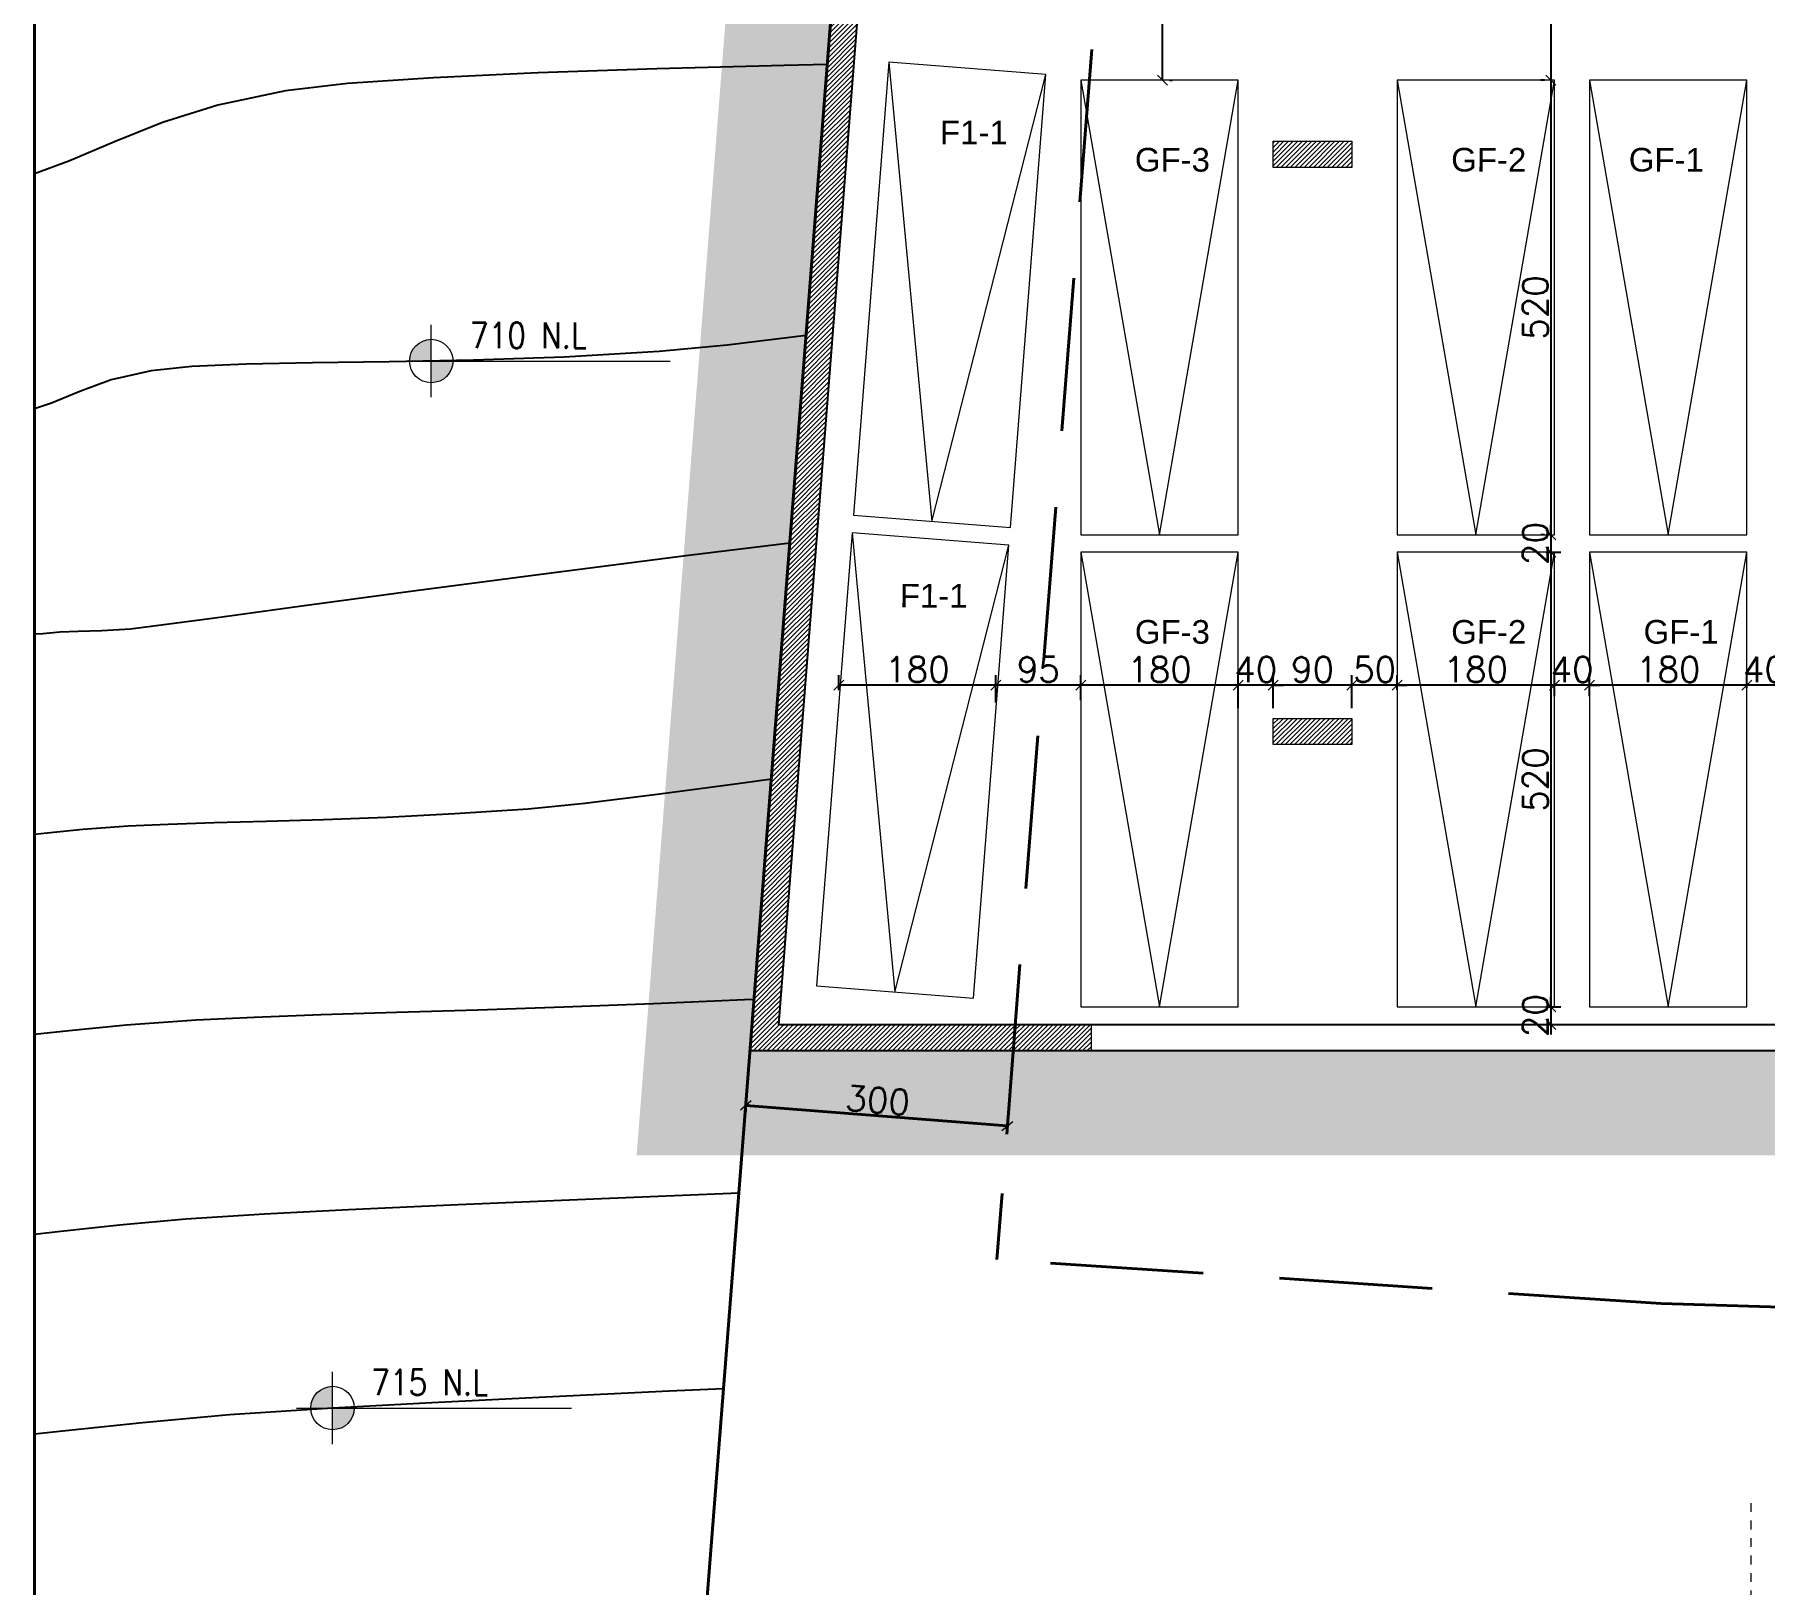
# Model space of a CAD drawing. Header units: metres. Extents: x -322116 to -321123, y -26723 to -26468.
# Drawn here: x -321808.39 to -321788.61, y -26562.96 to -26545.24 of the extents above; entities that cross this region are included whole.
import ezdxf
from ezdxf.enums import TextEntityAlignment as Align

# ---------------------------------------------------------------- set-up
doc = ezdxf.new("R2010")
doc.units = ezdxf.units.M
doc.header["$LTSCALE"] = 7
doc.header["$MEASUREMENT"] = 0
doc.header["$PDMODE"] = 34
doc.header["$PDSIZE"] = 0.5
doc.linetypes.add('$0$CENTER', pattern=[2, 1.25, -0.25, 0.25, -0.25])
doc.linetypes.add('DASHED', pattern=[0.75, 0.5, -0.25])
for name, color, linetype, lineweight in [('$0$A-ANNO-IDEN', 2, 'Continuous', 9), ('1363TRXX-AS003$0$A-FLOR-IDEN', 4, 'Continuous', 18), ('A-ANNO-TXT3', 6, 'Continuous', 30), ('A-GRID-DIMS', 142, 'Continuous', 9), ('A-STRS', 2, 'Continuous', 18), ('A-WALL-BLWO', 7, 'Continuous', 40), ('L-Structure', 5, 'Continuous', 15), ('PATT-CONC', 8, 'Continuous', 9), ('plaster', 1, 'Continuous', 0), ('projection plans', 8, 'Continuous', 5)]:
    doc.layers.add(name, color=color, linetype=linetype, lineweight=lineweight)
for name, color, linetype in [('22-1-14-ROAD P2PFGC', 5, 'Continuous'), ('CONT-MJR', 4, 'Continuous'), ('CONT-MNR', 8, 'Continuous')]:
    doc.layers.add(name, color=color, linetype=linetype)
doc.styles.add('$0$EG_SIMPLEX', font='SIMPLEX.shx')
doc.styles.add('1363TRXX-AS003$0$EG_SIMPLEX', font='SIMPLEX.shx')
doc.styles.add('EG_SIMPLEX', font='SIMPLEX.shx')
doc.styles.get("Standard").update_dxf_attribs({"font": 'romans.shx', "height": 0.5})
doc.dimstyles.new('ERGA-M-0200', dxfattribs={"dimscale": 1.15, "dimtxt": 0.2, "dimasz": 0.2, "dimexe": 0.1, "dimexo": 0.1, "dimgap": 0.06, "dimtad": 1, "dimdec": 1, "dimlfac": 100, "dimrnd": 5, "dimdsep": 46, "dimtxsty": 'EG_SIMPLEX', "dimblk1": 'OBLIQUE', "dimblk2": 'OBLIQUE', "dimsah": 1, "dimcen": 0.3, "dimclrd": 256, "dimclre": 256, "dimclrt": 2, "dimadec": 0, "dimazin": 0, "dimtfac": 1, "dimtdec": 1, "dimtix": 1, "dimtmove": 2, "dimatfit": 3, "dimldrblk": 'OBLIQUE', "dimfxl": 1, "dimtolj": 1, "dimtzin": 0, "dimarcsym": 0})
pattern_1 = [(45, (65, 0), (-0.0265165042945, 0.0265165042945), [])]

# ---------------------------------------------------------------- blocks, each defined once
blk = doc.blocks.new('_OBLIQUE')
at = {"color": 0, "linetype": 'ByBlock'}
blk.add_line((-0.5, -0.5), (0.5, 0.5), dxfattribs=at)
blk = doc.blocks.new('*D438')
at = {"layer": 'A-GRID-DIMS', "lineweight": -2, "transparency": 16777216}
for p, q in [((-321735.268, -26752.607), (-321735.252, -26752.399)), ((-321732.27, -26752.747), (-321735.261, -26752.513)), ((-321732.277, -26752.841), (-321732.261, -26752.633))]:
    blk.add_line(p, q, dxfattribs=at)
at = {"layer": 'Defpoints', "color": 0, "transparency": 16777216}
for p in [(-321735.261, -26752.513), (-321735.277, -26752.721), (-321732.286, -26752.956)]:
    blk.add_point(p, dxfattribs=at)
at = {"layer": 'A-GRID-DIMS', "lineweight": -2, "transparency": 16777216, "xscale": 0.115, "yscale": 0.115, "zscale": 0.115}
for p, rotation in [((-321735.261, -26752.513), 175.5207004076207), ((-321732.27, -26752.747), 355.5207004076207)]:
    blk.add_blockref('_OBLIQUE', p, dxfattribs=dict(at, rotation=rotation))
at = {"layer": 'A-GRID-DIMS', "color": 2, "transparency": 16777216, "insert": (-321733.751, -26752.453), "char_height": 0.2875, "attachment_point": 5, "rotation": 355.5207, "style": 'EG_SIMPLEX'}
blk.add_mtext('\\A1;300', dxfattribs=at)
blk = doc.blocks.new('*U23')
blk.add_hatch(color=252).paths.add_polyline_path([(-450, 0, -0.414214), (0, 450), (0, 643), (-643, 0), (0, -643), (0, -450, -0.414214)])
at = {"linetype": '$0$CENTER'}
blk.add_line((0, 3870), (0, 643), dxfattribs=at)
blk.add_line((-450, 0), (450, 0))
blk.add_lwpolyline([(0, -450), (0, -643), (-643, 0), (0, 643), (0, 450)])
blk.add_circle((0, 0), 450)
at = {"style": '$0$EG_SIMPLEX'}
blk.add_attdef('NB', text='', height=200, dxfattribs=at).set_placement((0, 32), align=Align.BOTTOM_CENTER)
at = {"style": '$0$EG_SIMPLEX', "width": 0.5625}
blk.add_attdef('REF-F-', text='', height=200, dxfattribs=at).set_placement((-321, -274), (321, -274), align=Align.FIT)
at = {"style": '$0$EG_SIMPLEX'}
blk.add_attdef('REF', text='', height=200, dxfattribs=at).set_placement((0, -75), align=Align.TOP_CENTER)
blk = doc.blocks.new('1363TRXX-AS003$0$TAG-LEV-PL1')
h = blk.add_hatch(color=256)
h.paths.add_polyline_path([(0, 169, 0.414214), (-169, 0), (0, 0)])
h.paths.add_polyline_path([(169, 0), (0, 0), (0, -169, 0.414214)])
for p, q in [((0, -281), (0, 281)), ((-281, 0), (1859, 0))]:
    blk.add_line(p, q)
blk.add_circle((0, 0), 169)
at = {"style": '1363TRXX-AS003$0$EG_SIMPLEX', "width": 0.85}
for tag, p in [('F.F.L.', (450, 150)), ('C.L.', (450, -450))]:
    blk.add_attdef(tag, p, '', height=300, dxfattribs=at)
blk = doc.blocks.new('B1 2')
at = {"layer": 'A-WALL-BLWO'}
blk.add_lwpolyline([(-321243.3932, -26513.9378), (-321188.3932, -26513.9378), (-321188.3932, -26588.8759), (-321243.3932, -26588.8759)], close=True, dxfattribs=at)
at = {"layer": 'CONT-MJR', "flags": 128}
for points, elevation in [([(-321234.5707, -26548.6802), (-321235.472, -26548.79), (-321236.2515, -26548.863), (-321237.3372, -26548.9254), (-321238.3739, -26548.9614), (-321239.3399, -26548.9807), (-321240.2134, -26548.9927), (-321240.9727, -26549.0071), (-321241.5959, -26549.0335), (-321242.0613, -26549.0816), (-321242.5193, -26549.1877), (-321242.8761, -26549.3187), (-321243.1993, -26549.4542), (-321243.3932, -26549.5192)], 710), ([(-321235.5144, -26560.7273), (-321236.1349, -26560.7553), (-321237.5458, -26560.8216), (-321238.8504, -26560.8863), (-321239.986, -26560.9465), (-321241.1633, -26561.0255), (-321242.16, -26561.1149), (-321243.0362, -26561.2075), (-321243.3932, -26561.2465)], 715)]:
    blk.add_lwpolyline(points, dxfattribs=dict(at, elevation=elevation))
at = {"layer": 'CONT-MNR', "flags": 128}
for points, elevation in [([(-321234.3277, -26545.5787), (-321234.82, -26545.5898), (-321236.2763, -26545.6284), (-321237.6339, -26545.6744), (-321238.8334, -26545.73), (-321239.8159, -26545.7975), (-321240.5223, -26545.8793), (-321241.296, -26546.0438), (-321241.9302, -26546.2439), (-321242.4806, -26546.4628), (-321243.003, -26546.6835), (-321243.3932, -26546.8293)], 709), ([(-321234.7567, -26551.0549), (-321235.9165, -26551.1966), (-321237.5744, -26551.4077), (-321239.0656, -26551.6036), (-321240.3365, -26551.7745), (-321241.334, -26551.9105), (-321242.0046, -26552.0017), (-321242.2951, -26552.0384), (-321242.6248, -26552.0569), (-321242.8954, -26552.0654), (-321243.103, -26552.0728), (-321243.2998, -26552.0906), (-321243.3932, -26552.0949)], 711), ([(-321234.968, -26553.7521), (-321235.2954, -26553.7977), (-321236.2725, -26553.9304), (-321237.0992, -26554.0332), (-321237.7491, -26554.0967), (-321238.5887, -26554.1518), (-321239.3692, -26554.1912), (-321240.0888, -26554.2189), (-321240.7459, -26554.2388), (-321241.3386, -26554.2548), (-321241.8651, -26554.271), (-321242.3238, -26554.2912), (-321242.8405, -26554.3292), (-321243.2506, -26554.3717), (-321243.3932, -26554.3865)], 712), ([(-321235.1655, -26556.2731), (-321235.2754, -26556.279), (-321236.3174, -26556.3247), (-321237.3401, -26556.3625), (-321238.3256, -26556.3946), (-321239.2564, -26556.4232), (-321240.1149, -26556.4504), (-321240.8835, -26556.4785), (-321241.5445, -26556.5096), (-321242.3467, -26556.5664), (-321242.9989, -26556.6306), (-321243.3932, -26556.6736)], 713), ([(-321235.339, -26558.4878), (-321235.5218, -26558.4951), (-321237.0934, -26558.56), (-321238.5503, -26558.6224), (-321239.8039, -26558.6794), (-321240.7653, -26558.7281), (-321241.6632, -26558.7883), (-321242.4234, -26558.8565), (-321243.0917, -26558.9272), (-321243.3932, -26558.9601)], 714)]:
    blk.add_lwpolyline(points, dxfattribs=dict(at, elevation=elevation))
at = {"layer": '1363TRXX-AS003$0$A-FLOR-IDEN'}
ref = blk.add_blockref('1363TRXX-AS003$0$TAG-LEV-PL1', (-321238.8569, -26548.9711, 710), dxfattribs=dict(at, xscale=0.0014700000362087, yscale=0.0014700000362087, zscale=0.0014700000362087))
ref.add_attrib('F.F.L.', '710 N.L', (-321238.4159, -26548.8241, 710), dxfattribs={"layer": '0', "height": 0.294, "rotation": 360, "style": '1363TRXX-AS003$0$EG_SIMPLEX', "width": 0.85})
ref = blk.add_blockref('1363TRXX-AS003$0$TAG-LEV-PL1', (-321239.986, -26560.9465, 715), dxfattribs=dict(at, xscale=0.0014700000362087, yscale=0.0014700000362087, zscale=0.0014700000362087))
ref.add_attrib('F.F.L.', '715 N.L', (-321239.545, -26560.7995, 715), dxfattribs={"layer": '0', "height": 0.294, "rotation": 360, "style": '1363TRXX-AS003$0$EG_SIMPLEX', "width": 0.85})
blk = doc.blocks.new('CAR')
at = {"layer": 'projection plans'}
blk.add_lwpolyline([(-4465, 51996), (-6265, 51996), (-6265, 46796), (-4465, 46796)], close=True, dxfattribs=at)
blk.add_lwpolyline([(-6265, 51996), (-5365, 46796), (-4465, 51996)], dxfattribs=at)
blk = doc.blocks.new('*D92')
at = {"layer": 'A-GRID-DIMS', "lineweight": -2, "transparency": 16777216}
for p, q in [((-321795.496, -26545.758), (-321795.496, -26539.758)), ((-321795.414, -26539.758), (-321795.381, -26539.758)), ((-321795.414, -26545.758), (-321795.381, -26545.758))]:
    blk.add_line(p, q, dxfattribs=at)
at = {"layer": 'Defpoints', "color": 0, "transparency": 16777216}
for p in [(-321795.529, -26539.758), (-321795.496, -26539.758), (-321795.529, -26545.758)]:
    blk.add_point(p, dxfattribs=at)
at = {"layer": 'A-GRID-DIMS', "lineweight": -2, "transparency": 16777216, "xscale": 0.115, "yscale": 0.115, "zscale": 0.115}
for p, rotation in [((-321795.496, -26539.758), 90), ((-321795.496, -26545.758), 270)]:
    blk.add_blockref('_OBLIQUE', p, dxfattribs=dict(at, rotation=rotation))
at = {"layer": 'A-GRID-DIMS', "color": 2, "transparency": 16777216, "insert": (-321795.674, -26542.758), "char_height": 0.2875, "attachment_point": 5, "rotation": 90, "style": 'EG_SIMPLEX'}
blk.add_mtext('\\A1;600', dxfattribs=at)
blk = doc.blocks.new('block')
at = {"layer": 'PATT-CONC', "transparency": 33554610}
h = blk.add_hatch(dxfattribs=at)
h.set_pattern_fill('ANSI31', color=8, scale=0.3)
h.set_pattern_definition([(45, (195, 0), (-0.0265165042945, 0.0265165042945), [])])
h.paths.add_polyline_path([(-321663.329, -26546.458), (-321663.329, -26546.758), (-321664.229, -26546.758), (-321664.229, -26546.458)])
h.paths.add_polyline_path([(-321642.229, -26538.808), (-321641.929, -26538.808), (-321641.929, -26537.808), (-321642.229, -26537.808)])
h.paths.add_polyline_path([(-321648.412, -26538.808), (-321648.112, -26538.808), (-321648.112, -26537.808), (-321648.412, -26537.808)])
h.paths.add_polyline_path([(-321652.212, -26539.308), (-321651.912, -26539.308), (-321651.912, -26538.508), (-321652.212, -26538.508)])
h.paths.add_polyline_path([(-321658.412, -26538.808), (-321658.112, -26538.808), (-321658.112, -26537.808), (-321658.412, -26537.808)])
h.paths.add_polyline_path([(-321658.412, -26547.358), (-321658.112, -26547.358), (-321658.112, -26548.258), (-321658.412, -26548.258)])
h.paths.add_polyline_path([(-321648.413, -26544.135), (-321648.113, -26544.135), (-321648.113, -26545.035), (-321648.413, -26545.035)])
h.paths.add_polyline_path([(-321664.612, -26538.708), (-321664.312, -26538.708), (-321664.312, -26537.808), (-321664.612, -26537.808)])
h.paths.add_polyline_path([(-321640.802, -26544.135), (-321641.102, -26544.135), (-321641.102, -26545.035), (-321640.802, -26545.035)])
h.paths.add_polyline_path([(-321651.912, -26547.958), (-321652.856, -26547.958), (-321652.856, -26548.258), (-321651.912, -26548.258)])
h = blk.add_hatch(dxfattribs=at)
h.set_pattern_fill('ANSI31', color=8, scale=0.3)
h.set_pattern_definition([(45, (0, 0), (-0.0265165042945, 0.0265165042945), [])])
edge = h.paths.add_edge_path()
edge.add_line((-321666.312, -26556.558), (-321655.512, -26556.558))
edge.add_line((-321655.512, -26556.558), (-321655.512, -26553.82))
edge.add_line((-321655.512, -26553.82), (-321653.512, -26553.82))
edge.add_line((-321653.512, -26553.82), (-321653.512, -26552.045))
edge.add_line((-321653.512, -26552.045), (-321655.512, -26552.045))
edge.add_line((-321655.512, -26552.045), (-321655.512, -26549.758))
edge.add_line((-321655.512, -26549.758), (-321655.212, -26549.758))
edge.add_line((-321655.212, -26549.758), (-321655.212, -26551.745))
edge.add_line((-321655.212, -26551.745), (-321653.512, -26551.745))
edge.add_line((-321653.512, -26551.745), (-321653.512, -26549.758))
edge.add_line((-321653.512, -26549.758), (-321653.212, -26549.758))
edge.add_line((-321653.212, -26549.758), (-321653.212, -26553.82))
edge.add_line((-321653.212, -26553.82), (-321650.852, -26553.82))
edge.add_line((-321650.852, -26553.82), (-321650.851, -26549.758))
edge.add_line((-321650.851, -26549.758), (-321650.552, -26549.758))
edge.add_line((-321650.552, -26549.758), (-321650.552, -26554.12))
edge.add_line((-321650.552, -26554.12), (-321651.442, -26554.12))
edge.add_line((-321651.442, -26554.12), (-321651.442, -26556.558))
edge.add_line((-321651.442, -26556.558), (-321642.26, -26556.558))
h = blk.add_hatch(dxfattribs=at)
h.set_pattern_fill('ANSI31', color=8, scale=0.3)
h.set_pattern_definition([(45, (130, 0), (-0.0265165042945, 0.0265165042945), [])])
h.paths.add_polyline_path([(-321663.329, -26553.058), (-321664.229, -26553.058), (-321664.229, -26553.358), (-321663.329, -26553.358)])
at = {"layer": 'L-Structure'}
blk.add_line((-321666.312, -26556.558), (-321666.312, -26556.858), dxfattribs=at)
blk.add_lwpolyline([(-321663.329, -26546.458), (-321663.329, -26546.758), (-321664.229, -26546.758), (-321664.229, -26546.458)], close=True, dxfattribs=at)
for points in [[(-321666.312, -26556.558), (-321655.512, -26556.558), (-321655.512, -26553.82), (-321653.512, -26553.82), (-321653.512, -26552.045), (-321655.512, -26552.045), (-321655.512, -26549.758), (-321655.212, -26549.758), (-321655.212, -26551.745), (-321653.512, -26551.745), (-321653.512, -26549.758), (-321653.212, -26549.758), (-321653.212, -26553.82), (-321650.852, -26553.82), (-321650.851, -26549.758), (-321650.552, -26549.758), (-321650.552, -26554.12), (-321651.442, -26554.12), (-321651.442, -26556.558), (-321642.26, -26556.558)], [(-321642.26, -26556.858), (-321651.752, -26556.858), (-321651.742, -26554.12), (-321655.212, -26554.12), (-321655.212, -26556.858), (-321666.312, -26556.858)]]:
    blk.add_lwpolyline(points, dxfattribs=at)
at = {"layer": 'L-Structure', "elevation": 0}
blk.add_lwpolyline([(-321663.329, -26553.058), (-321663.329, -26553.358), (-321664.229, -26553.358), (-321664.229, -26553.058)], close=True, dxfattribs=at)
blk = doc.blocks.new('new for 322')
at = {"layer": 'plaster'}
h = blk.add_hatch(dxfattribs=at)
h.set_pattern_fill('ANSI38', color=256, scale=1.6)
h.paths.add_polyline_path([(-321765.079, -26543.078), (-321765.504, -26543.503), (-321766.227, -26542.78), (-321766.296, -26542.78), (-321765.518, -26558.082), (-321764.316, -26558.082)])
h.paths.add_polyline_path([(-321768.583, -26556.863), (-321781.742, -26556.882), (-321781.742, -26554.12), (-321785.212, -26554.12), (-321785.212, -26556.858), (-321797.202, -26556.858), (-321797.296, -26558.058), (-321784.227, -26558.058), (-321784.227, -26555.32), (-321783.067, -26555.32), (-321783.067, -26558.082), (-321768.521, -26558.082)])
h.paths.add_polyline_path([(-321765.58, -26556.858), (-321768.583, -26556.863), (-321768.521, -26558.082), (-321765.518, -26558.082)])
h.paths.add_polyline_path([(-321797.202, -26556.858), (-321800.211, -26556.858), (-321800.305, -26558.058), (-321797.296, -26558.058)])
h.paths.add_polyline_path([(-321799.651, -26549.701), (-321799.117, -26542.887), (-321799.733, -26543.503), (-321800.323, -26542.913), (-321800.847, -26549.607), (-321801.509, -26558.058), (-321800.305, -26558.058), (-321800.211, -26556.858), (-321800.211, -26556.858)])
h.paths.add_polyline_path([(-321798.89, -26539.998), (-321798.257, -26531.905), (-321770.954, -26531.905), (-321771.015, -26530.705), (-321799.366, -26530.705), (-321800.087, -26539.904), (-321800.323, -26542.913), (-321799.733, -26543.503), (-321799.117, -26542.887)])
edge = h.paths.add_edge_path(flags=16)
edge.add_arc((-321799.733, -26542.78), 0.506, 0, 360)
h.paths.add_polyline_path([(-321799.976, -26543.172), (-321799.489, -26543.172), (-321799.489, -26542.834), (-321799.976, -26542.834)], flags=0)
h.paths.add_polyline_path([(-321800.151, -26542.752), (-321799.315, -26542.752), (-321799.315, -26542.415), (-321800.151, -26542.415)], flags=0)
h.paths.add_polyline_path([(-321800.019, -26538.163), (-321799.077, -26538.163), (-321799.077, -26537.713), (-321800.019, -26537.713)], flags=17)
h.paths.add_polyline_path([(-321799.737, -26537.665), (-321799.359, -26537.665), (-321799.359, -26537.205), (-321799.737, -26537.205)], flags=16)
edge = h.paths.add_edge_path()
edge.add_line((-321765.807, -26528.751), (-321767.005, -26528.826))
edge.add_line((-321767.005, -26528.826), (-321766.296, -26542.78))
edge.add_line((-321766.296, -26542.78), (-321766.227, -26542.78))
edge.add_line((-321766.227, -26542.78), (-321766.01, -26542.78))
edge.add_arc((-321765.504, -26542.78), 0.506, 39.0187, 180, ccw=False)
edge.add_line((-321765.11, -26542.461), (-321765.807, -26528.751))
blk = doc.blocks.new('*D188')
at = {"layer": 'A-GRID-DIMS', "lineweight": -2, "transparency": 16777216}
for p, q in [((-321790.926, -26539.758), (-321791.169, -26539.758)), ((-321791.054, -26539.758), (-321791.054, -26545.758)), ((-321791.127, -26545.758), (-321791.169, -26545.758))]:
    blk.add_line(p, q, dxfattribs=at)
at = {"layer": 'Defpoints', "color": 0, "transparency": 16777216}
for p in [(-321790.811, -26539.758), (-321791.054, -26545.758), (-321791.012, -26545.758)]:
    blk.add_point(p, dxfattribs=at)
at = {"layer": 'A-GRID-DIMS', "lineweight": -2, "transparency": 16777216, "xscale": 0.115, "yscale": 0.115, "zscale": 0.115}
for p, rotation in [((-321791.054, -26539.758), 90), ((-321791.054, -26545.758), 270)]:
    blk.add_blockref('_OBLIQUE', p, dxfattribs=dict(at, rotation=rotation))
at = {"layer": 'A-GRID-DIMS', "color": 2, "transparency": 16777216, "insert": (-321791.232, -26542.758), "char_height": 0.2875, "attachment_point": 5, "rotation": 90, "style": 'EG_SIMPLEX'}
blk.add_mtext('\\A1;600', dxfattribs=at)
blk = doc.blocks.new('*D189')
at = {"layer": 'A-GRID-DIMS', "lineweight": -2, "transparency": 16777216}
for p, q in [((-321791.127, -26545.758), (-321791.169, -26545.758)), ((-321791.054, -26545.758), (-321791.054, -26550.958)), ((-321791.127, -26550.958), (-321791.169, -26550.958))]:
    blk.add_line(p, q, dxfattribs=at)
at = {"layer": 'Defpoints', "color": 0, "transparency": 16777216}
for p in [(-321791.012, -26545.758), (-321791.054, -26550.958), (-321791.012, -26550.958)]:
    blk.add_point(p, dxfattribs=at)
at = {"layer": 'A-GRID-DIMS', "lineweight": -2, "transparency": 16777216, "xscale": 0.115, "yscale": 0.115, "zscale": 0.115}
for p, rotation in [((-321791.054, -26545.758), 90), ((-321791.054, -26550.958), 270)]:
    blk.add_blockref('_OBLIQUE', p, dxfattribs=dict(at, rotation=rotation))
at = {"layer": 'A-GRID-DIMS', "color": 2, "transparency": 16777216, "insert": (-321791.232, -26548.358), "char_height": 0.2875, "attachment_point": 5, "rotation": 90, "style": 'EG_SIMPLEX'}
blk.add_mtext('\\A1;520', dxfattribs=at)
blk = doc.blocks.new('*D190')
at = {"layer": 'A-GRID-DIMS', "lineweight": -2, "transparency": 16777216}
for p, q in [((-321791.127, -26550.958), (-321791.169, -26550.958)), ((-321791.054, -26550.958), (-321791.054, -26550.843)), ((-321791.054, -26550.958), (-321791.054, -26551.158)), ((-321791.112, -26551.158), (-321790.939, -26551.158)), ((-321791.054, -26551.158), (-321791.054, -26551.273))]:
    blk.add_line(p, q, dxfattribs=at)
at = {"layer": 'Defpoints', "color": 0, "transparency": 16777216}
for p in [(-321791.012, -26550.958), (-321791.227, -26551.158), (-321791.054, -26551.158)]:
    blk.add_point(p, dxfattribs=at)
at = {"layer": 'A-GRID-DIMS', "lineweight": -2, "transparency": 16777216, "xscale": 0.115, "yscale": 0.115, "zscale": 0.115}
for p, rotation in [((-321791.054, -26550.958), 270), ((-321791.054, -26551.158), 90)]:
    blk.add_blockref('_OBLIQUE', p, dxfattribs=dict(at, rotation=rotation))
at = {"layer": 'A-GRID-DIMS', "color": 2, "transparency": 16777216, "insert": (-321791.232, -26551.058), "char_height": 0.2875, "attachment_point": 5, "rotation": 90, "style": 'EG_SIMPLEX'}
blk.add_mtext('\\A1;20', dxfattribs=at)
blk = doc.blocks.new('*D191')
at = {"layer": 'A-GRID-DIMS', "lineweight": -2, "transparency": 16777216}
for p, q in [((-321791.112, -26551.158), (-321790.939, -26551.158)), ((-321791.054, -26551.158), (-321791.054, -26556.358)), ((-321791.112, -26556.358), (-321790.939, -26556.358))]:
    blk.add_line(p, q, dxfattribs=at)
at = {"layer": 'Defpoints', "color": 0, "transparency": 16777216}
for p in [(-321791.227, -26551.158), (-321791.227, -26556.358), (-321791.054, -26556.358)]:
    blk.add_point(p, dxfattribs=at)
at = {"layer": 'A-GRID-DIMS', "lineweight": -2, "transparency": 16777216, "xscale": 0.115, "yscale": 0.115, "zscale": 0.115}
for p, rotation in [((-321791.054, -26551.158), 90), ((-321791.054, -26556.358), 270)]:
    blk.add_blockref('_OBLIQUE', p, dxfattribs=dict(at, rotation=rotation))
at = {"layer": 'A-GRID-DIMS', "color": 2, "transparency": 16777216, "insert": (-321791.232, -26553.758), "char_height": 0.2875, "attachment_point": 5, "rotation": 90, "style": 'EG_SIMPLEX'}
blk.add_mtext('\\A1;520', dxfattribs=at)
blk = doc.blocks.new('*D192')
at = {"layer": 'A-GRID-DIMS', "lineweight": -2, "transparency": 16777216}
for p, q in [((-321791.112, -26556.358), (-321790.939, -26556.358)), ((-321791.054, -26556.358), (-321791.054, -26556.243)), ((-321791.054, -26556.358), (-321791.054, -26556.558)), ((-321791.264, -26556.558), (-321790.939, -26556.558)), ((-321791.054, -26556.558), (-321791.054, -26556.673))]:
    blk.add_line(p, q, dxfattribs=at)
at = {"layer": 'Defpoints', "color": 0, "transparency": 16777216}
for p in [(-321791.227, -26556.358), (-321791.379, -26556.558), (-321791.054, -26556.558)]:
    blk.add_point(p, dxfattribs=at)
at = {"layer": 'A-GRID-DIMS', "lineweight": -2, "transparency": 16777216, "xscale": 0.115, "yscale": 0.115, "zscale": 0.115}
for p, rotation in [((-321791.054, -26556.358), 270), ((-321791.054, -26556.558), 90)]:
    blk.add_blockref('_OBLIQUE', p, dxfattribs=dict(at, rotation=rotation))
at = {"layer": 'A-GRID-DIMS', "color": 2, "transparency": 16777216, "insert": (-321791.232, -26556.458), "char_height": 0.2875, "attachment_point": 5, "rotation": 90, "style": 'EG_SIMPLEX'}
blk.add_mtext('\\A1;20', dxfattribs=at)
blk = doc.blocks.new('*D193')
at = {"layer": 'A-GRID-DIMS', "lineweight": -2, "transparency": 16777216}
for p, q in [((-321788.812, -26552.712), (-321788.812, -26552.563)), ((-321788.412, -26552.712), (-321788.412, -26552.563)), ((-321788.812, -26552.678), (-321788.927, -26552.678)), ((-321788.412, -26552.678), (-321788.812, -26552.678)), ((-321788.412, -26552.678), (-321788.297, -26552.678))]:
    blk.add_line(p, q, dxfattribs=at)
at = {"layer": 'Defpoints', "color": 0, "transparency": 16777216}
for p in [(-321788.812, -26552.678), (-321788.812, -26552.827), (-321788.412, -26552.827, 0.001)]:
    blk.add_point(p, dxfattribs=at)
at = {"layer": 'A-GRID-DIMS', "lineweight": -2, "transparency": 16777216, "xscale": 0.115, "yscale": 0.115, "zscale": 0.115}
blk.add_blockref('_OBLIQUE', (-321788.812, -26552.678), dxfattribs=at)
at = {"layer": 'A-GRID-DIMS', "lineweight": -2, "transparency": 16777216, "xscale": 0.115, "yscale": 0.115, "zscale": 0.115, "rotation": 180}
blk.add_blockref('_OBLIQUE', (-321788.412, -26552.678), dxfattribs=at)
at = {"layer": 'A-GRID-DIMS', "color": 2, "transparency": 16777216, "insert": (-321788.612, -26552.499), "char_height": 0.2875, "attachment_point": 5, "style": 'EG_SIMPLEX'}
blk.add_mtext('\\A1;40', dxfattribs=at)
blk = doc.blocks.new('*D194')
at = {"layer": 'A-GRID-DIMS', "lineweight": -2, "transparency": 16777216}
for p, q in [((-321790.612, -26552.803), (-321790.612, -26552.563)), ((-321788.812, -26552.712), (-321788.812, -26552.563)), ((-321788.812, -26552.678), (-321790.612, -26552.678))]:
    blk.add_line(p, q, dxfattribs=at)
at = {"layer": 'Defpoints', "color": 0, "transparency": 16777216}
for p in [(-321790.612, -26552.678), (-321790.612, -26552.918), (-321788.812, -26552.827)]:
    blk.add_point(p, dxfattribs=at)
at = {"layer": 'A-GRID-DIMS', "lineweight": -2, "transparency": 16777216, "xscale": 0.115, "yscale": 0.115, "zscale": 0.115, "rotation": 180}
blk.add_blockref('_OBLIQUE', (-321790.612, -26552.678), dxfattribs=at)
at = {"layer": 'A-GRID-DIMS', "lineweight": -2, "transparency": 16777216, "xscale": 0.115, "yscale": 0.115, "zscale": 0.115}
blk.add_blockref('_OBLIQUE', (-321788.812, -26552.678), dxfattribs=at)
at = {"layer": 'A-GRID-DIMS', "color": 2, "transparency": 16777216, "insert": (-321789.712, -26552.499), "char_height": 0.2875, "attachment_point": 5, "style": 'EG_SIMPLEX'}
blk.add_mtext('\\A1;180', dxfattribs=at)
blk = doc.blocks.new('*D195')
at = {"layer": 'A-GRID-DIMS', "lineweight": -2, "transparency": 16777216}
for p, q in [((-321791.012, -26552.803), (-321791.012, -26552.563)), ((-321790.612, -26552.803), (-321790.612, -26552.563)), ((-321791.012, -26552.678), (-321791.127, -26552.678)), ((-321790.612, -26552.678), (-321791.012, -26552.678)), ((-321790.612, -26552.678), (-321790.497, -26552.678))]:
    blk.add_line(p, q, dxfattribs=at)
at = {"layer": 'Defpoints', "color": 0, "transparency": 16777216}
for p in [(-321791.012, -26552.678), (-321791.012, -26552.918), (-321790.612, -26552.918)]:
    blk.add_point(p, dxfattribs=at)
at = {"layer": 'A-GRID-DIMS', "lineweight": -2, "transparency": 16777216, "xscale": 0.115, "yscale": 0.115, "zscale": 0.115}
blk.add_blockref('_OBLIQUE', (-321791.012, -26552.678), dxfattribs=at)
at = {"layer": 'A-GRID-DIMS', "lineweight": -2, "transparency": 16777216, "xscale": 0.115, "yscale": 0.115, "zscale": 0.115, "rotation": 180}
blk.add_blockref('_OBLIQUE', (-321790.612, -26552.678), dxfattribs=at)
at = {"layer": 'A-GRID-DIMS', "color": 2, "transparency": 16777216, "insert": (-321790.812, -26552.499), "char_height": 0.2875, "attachment_point": 5, "style": 'EG_SIMPLEX'}
blk.add_mtext('\\A1;40', dxfattribs=at)
blk = doc.blocks.new('*D196')
at = {"layer": 'A-GRID-DIMS', "lineweight": -2, "transparency": 16777216}
for p, q in [((-321792.812, -26552.732), (-321792.812, -26552.563)), ((-321791.012, -26552.803), (-321791.012, -26552.563)), ((-321791.012, -26552.678), (-321792.812, -26552.678))]:
    blk.add_line(p, q, dxfattribs=at)
at = {"layer": 'Defpoints', "color": 0, "transparency": 16777216}
for p in [(-321792.812, -26552.678), (-321792.812, -26552.847), (-321791.012, -26552.918)]:
    blk.add_point(p, dxfattribs=at)
at = {"layer": 'A-GRID-DIMS', "lineweight": -2, "transparency": 16777216, "xscale": 0.115, "yscale": 0.115, "zscale": 0.115, "rotation": 180}
blk.add_blockref('_OBLIQUE', (-321792.812, -26552.678), dxfattribs=at)
at = {"layer": 'A-GRID-DIMS', "lineweight": -2, "transparency": 16777216, "xscale": 0.115, "yscale": 0.115, "zscale": 0.115}
blk.add_blockref('_OBLIQUE', (-321791.012, -26552.678), dxfattribs=at)
at = {"layer": 'A-GRID-DIMS', "color": 2, "transparency": 16777216, "insert": (-321791.912, -26552.499), "char_height": 0.2875, "attachment_point": 5, "style": 'EG_SIMPLEX'}
blk.add_mtext('\\A1;180', dxfattribs=at)
blk = doc.blocks.new('*D197')
at = {"layer": 'A-GRID-DIMS', "lineweight": -2, "transparency": 16777216}
for p, q in [((-321793.329, -26552.943), (-321793.329, -26552.563)), ((-321792.812, -26552.732), (-321792.812, -26552.563)), ((-321793.329, -26552.678), (-321793.444, -26552.678)), ((-321792.812, -26552.678), (-321793.329, -26552.678)), ((-321792.812, -26552.678), (-321792.697, -26552.678))]:
    blk.add_line(p, q, dxfattribs=at)
at = {"layer": 'Defpoints', "color": 0, "transparency": 16777216}
for p in [(-321793.329, -26552.678), (-321792.812, -26552.847), (-321793.329, -26553.058)]:
    blk.add_point(p, dxfattribs=at)
at = {"layer": 'A-GRID-DIMS', "lineweight": -2, "transparency": 16777216, "xscale": 0.115, "yscale": 0.115, "zscale": 0.115}
blk.add_blockref('_OBLIQUE', (-321793.329, -26552.678), dxfattribs=at)
at = {"layer": 'A-GRID-DIMS', "lineweight": -2, "transparency": 16777216, "xscale": 0.115, "yscale": 0.115, "zscale": 0.115, "rotation": 180}
blk.add_blockref('_OBLIQUE', (-321792.812, -26552.678), dxfattribs=at)
at = {"layer": 'A-GRID-DIMS', "color": 2, "transparency": 16777216, "insert": (-321793.07, -26552.499), "char_height": 0.2875, "attachment_point": 5, "style": 'EG_SIMPLEX'}
blk.add_mtext('\\A1;50', dxfattribs=at)
blk = doc.blocks.new('*D198')
at = {"layer": 'A-GRID-DIMS', "lineweight": -2, "transparency": 16777216}
for p, q in [((-321794.229, -26552.943), (-321794.229, -26552.563)), ((-321793.329, -26552.943), (-321793.329, -26552.563)), ((-321793.329, -26552.678), (-321794.229, -26552.678))]:
    blk.add_line(p, q, dxfattribs=at)
at = {"layer": 'Defpoints', "color": 0, "transparency": 16777216}
for p in [(-321794.229, -26552.678), (-321794.229, -26553.058), (-321793.329, -26553.058)]:
    blk.add_point(p, dxfattribs=at)
at = {"layer": 'A-GRID-DIMS', "lineweight": -2, "transparency": 16777216, "xscale": 0.115, "yscale": 0.115, "zscale": 0.115, "rotation": 180}
blk.add_blockref('_OBLIQUE', (-321794.229, -26552.678), dxfattribs=at)
at = {"layer": 'A-GRID-DIMS', "lineweight": -2, "transparency": 16777216, "xscale": 0.115, "yscale": 0.115, "zscale": 0.115}
blk.add_blockref('_OBLIQUE', (-321793.329, -26552.678), dxfattribs=at)
at = {"layer": 'A-GRID-DIMS', "color": 2, "transparency": 16777216, "insert": (-321793.779, -26552.499), "char_height": 0.2875, "attachment_point": 5, "style": 'EG_SIMPLEX'}
blk.add_mtext('\\A1;90', dxfattribs=at)
blk = doc.blocks.new('*D199')
at = {"layer": 'A-GRID-DIMS', "lineweight": -2, "transparency": 16777216}
for p, q in [((-321794.629, -26552.943), (-321794.629, -26552.563)), ((-321794.229, -26552.943), (-321794.229, -26552.563)), ((-321794.629, -26552.678), (-321794.744, -26552.678)), ((-321794.229, -26552.678), (-321794.629, -26552.678)), ((-321794.229, -26552.678), (-321794.114, -26552.678))]:
    blk.add_line(p, q, dxfattribs=at)
at = {"layer": 'Defpoints', "color": 0, "transparency": 16777216}
for p in [(-321794.629, -26552.678), (-321794.629, -26553.058), (-321794.229, -26553.058)]:
    blk.add_point(p, dxfattribs=at)
at = {"layer": 'A-GRID-DIMS', "lineweight": -2, "transparency": 16777216, "xscale": 0.115, "yscale": 0.115, "zscale": 0.115}
blk.add_blockref('_OBLIQUE', (-321794.629, -26552.678), dxfattribs=at)
at = {"layer": 'A-GRID-DIMS', "lineweight": -2, "transparency": 16777216, "xscale": 0.115, "yscale": 0.115, "zscale": 0.115, "rotation": 180}
blk.add_blockref('_OBLIQUE', (-321794.229, -26552.678), dxfattribs=at)
at = {"layer": 'A-GRID-DIMS', "color": 2, "transparency": 16777216, "insert": (-321794.429, -26552.499), "char_height": 0.2875, "attachment_point": 5, "style": 'EG_SIMPLEX'}
blk.add_mtext('\\A1;40', dxfattribs=at)
blk = doc.blocks.new('*D200')
at = {"layer": 'A-GRID-DIMS', "lineweight": -2, "transparency": 16777216}
for p, q in [((-321796.429, -26552.851), (-321796.429, -26552.563)), ((-321794.629, -26552.943), (-321794.629, -26552.563)), ((-321794.629, -26552.678), (-321796.429, -26552.678))]:
    blk.add_line(p, q, dxfattribs=at)
at = {"layer": 'Defpoints', "color": 0, "transparency": 16777216}
for p in [(-321796.429, -26552.678), (-321796.429, -26552.966), (-321794.629, -26553.058)]:
    blk.add_point(p, dxfattribs=at)
at = {"layer": 'A-GRID-DIMS', "lineweight": -2, "transparency": 16777216, "xscale": 0.115, "yscale": 0.115, "zscale": 0.115, "rotation": 180}
blk.add_blockref('_OBLIQUE', (-321796.429, -26552.678), dxfattribs=at)
at = {"layer": 'A-GRID-DIMS', "lineweight": -2, "transparency": 16777216, "xscale": 0.115, "yscale": 0.115, "zscale": 0.115}
blk.add_blockref('_OBLIQUE', (-321794.629, -26552.678), dxfattribs=at)
at = {"layer": 'A-GRID-DIMS', "color": 2, "transparency": 16777216, "insert": (-321795.529, -26552.499), "char_height": 0.2875, "attachment_point": 5, "style": 'EG_SIMPLEX'}
blk.add_mtext('\\A1;180', dxfattribs=at)
blk = doc.blocks.new('*D201')
at = {"layer": 'A-GRID-DIMS', "lineweight": -2, "transparency": 16777216}
for p, q in [((-321797.401, -26552.877), (-321797.401, -26552.563)), ((-321796.429, -26552.851), (-321796.429, -26552.563)), ((-321796.429, -26552.678), (-321797.401, -26552.678))]:
    blk.add_line(p, q, dxfattribs=at)
at = {"layer": 'Defpoints', "color": 0, "transparency": 16777216}
for p in [(-321797.401, -26552.678), (-321797.401, -26552.992), (-321796.429, -26552.966)]:
    blk.add_point(p, dxfattribs=at)
at = {"layer": 'A-GRID-DIMS', "lineweight": -2, "transparency": 16777216, "xscale": 0.115, "yscale": 0.115, "zscale": 0.115, "rotation": 180}
blk.add_blockref('_OBLIQUE', (-321797.401, -26552.678), dxfattribs=at)
at = {"layer": 'A-GRID-DIMS', "lineweight": -2, "transparency": 16777216, "xscale": 0.115, "yscale": 0.115, "zscale": 0.115}
blk.add_blockref('_OBLIQUE', (-321796.429, -26552.678), dxfattribs=at)
at = {"layer": 'A-GRID-DIMS', "color": 2, "transparency": 16777216, "insert": (-321796.915, -26552.499), "char_height": 0.2875, "attachment_point": 5, "style": 'EG_SIMPLEX'}
blk.add_mtext('\\A1;95', dxfattribs=at)
blk = doc.blocks.new('*D202')
at = {"layer": 'A-GRID-DIMS', "lineweight": -2, "transparency": 16777216}
for p, q in [((-321799.195, -26552.737), (-321799.195, -26552.563)), ((-321797.401, -26552.877), (-321797.401, -26552.563)), ((-321797.401, -26552.678), (-321799.195, -26552.678))]:
    blk.add_line(p, q, dxfattribs=at)
at = {"layer": 'Defpoints', "color": 0, "transparency": 16777216}
for p in [(-321799.195, -26552.678), (-321799.195, -26552.852), (-321797.401, -26552.992)]:
    blk.add_point(p, dxfattribs=at)
at = {"layer": 'A-GRID-DIMS', "lineweight": -2, "transparency": 16777216, "xscale": 0.115, "yscale": 0.115, "zscale": 0.115, "rotation": 180}
blk.add_blockref('_OBLIQUE', (-321799.195, -26552.678), dxfattribs=at)
at = {"layer": 'A-GRID-DIMS', "lineweight": -2, "transparency": 16777216, "xscale": 0.115, "yscale": 0.115, "zscale": 0.115}
blk.add_blockref('_OBLIQUE', (-321797.401, -26552.678), dxfattribs=at)
at = {"layer": 'A-GRID-DIMS', "color": 2, "transparency": 16777216, "insert": (-321798.298, -26552.499), "char_height": 0.2875, "attachment_point": 5, "style": 'EG_SIMPLEX'}
blk.add_mtext('\\A1;180', dxfattribs=at)
blk = doc.blocks.new('plot limit')
at = {"color": 5}
blk.add_lwpolyline([(-321725.0411, -26759.7735), (-321735.7734, -26759.0595), (-321732.8382, -26721.5907), (-321726.0304, -26721.9282), (-321722.2569, -26721.9337), (-321712.0131, -26721.5769), (-321702.1619, -26720.7671), (-321700.2699, -26757.9792), (-321703.6476, -26759.2974, -0.0276131)], format="xyb", close=True, dxfattribs=at)
at = {"color": 5, "linetype": 'DASHED', "ltscale": 0.5}
blk.add_lwpolyline([(-321703.4829, -26753.8659), (-321705.0008, -26724.0106), (-321711.838, -26724.5726), (-321722.2069, -26724.9338), (-321726.107, -26724.928), (-321730.075, -26724.7313), (-321732.3893, -26754.2736)], dxfattribs=at)
blk.add_lwpolyline([(-321704.7696, -26754.368, -0.0265265), (-321724.7933, -26754.7789), (-321732.3893, -26754.2736)], format="xyb", dxfattribs=at)
at = {"layer": '$0$A-ANNO-IDEN'}
ref = blk.add_blockref('*U23', (-321723.7671, -26761.4147, 0.0007), dxfattribs=dict(at, xscale=-0.0011249999994782, yscale=0.0011249999994782, zscale=0.0011249999994782))
ref.add_attrib('REF-F-', 'SEC', dxfattribs={"layer": '0', "height": 0.225, "rotation": 360, "style": '$0$EG_SIMPLEX', "width": 1.25}).set_placement((-321724.1287, -26761.7234, 0.0007), (-321723.4055, -26761.7234, 0.0007), align=Align.FIT)
ref.add_attrib('NB', 'AA', dxfattribs={"layer": '0', "height": 0.225, "rotation": 360, "style": '$0$EG_SIMPLEX'}).set_placement((-321723.7671, -26761.3786, 0.0007), align=Align.BOTTOM_CENTER)
at = {"layer": 'A-GRID-DIMS'}
dim = blk.add_aligned_dim(p1=(-321732.2861, -26752.9557), p2=(-321735.2769, -26752.7214), distance=-0.2089, dimstyle='ERGA-M-0200', override={"dimtxt": 0.25, "dimasz": 0.1, "dimgap": 0.03, "dimfxl": 100}, dxfattribs=at)
dim.commit()
dim.dimension.update_dxf_attribs({"geometry": '*D438', "text_midpoint": (-321733.7512, -26752.4526)})

msp = doc.modelspace()

# ---------------------------------------------------------------- hatches: boundary and pattern name
at = {"layer": 'PATT-CONC', "transparency": 33554610}
h = msp.add_hatch(dxfattribs=at)
h.set_pattern_fill('ANSI31', color=8, scale=0.3)
h.set_pattern_definition(pattern_1)
edge = h.paths.add_edge_path()
edge.add_line((-321770.7985, -26529.05), (-321771.0977, -26529.0746))
edge.add_line((-321771.0977, -26529.0746), (-321770.9538, -26531.9053))
edge.add_line((-321770.9538, -26531.9053), (-321775.2441, -26531.9053))
edge.add_line((-321775.2441, -26531.9053), (-321775.2441, -26532.2053))
edge.add_line((-321775.2441, -26532.2053), (-321773.5117, -26532.2053))
edge.add_arc((-321774.7364, -26540.111), 8, 61.28892, 81.19354, ccw=False)
edge.add_line((-321770.8933, -26533.0946), (-321770.8225, -26534.4875))
edge.add_line((-321770.8225, -26534.4875), (-321770.5221, -26534.4875))
edge.add_line((-321770.5221, -26534.4875), (-321770.7985, -26529.05))
edge = h.paths.add_edge_path(flags=16)
edge.add_line((-321770.9385, -26532.2053), (-321770.9111, -26532.7451))
edge.add_arc((-321774.7364, -26540.111), 8.3, 62.55553, 72.26821)
edge.add_line((-321772.2086, -26532.2053), (-321770.9385, -26532.2053))
edge = h.paths.add_edge_path()
edge.add_line((-321775.2441, -26531.9053), (-321781.747, -26531.9053))
edge.add_line((-321781.747, -26531.9053), (-321781.747, -26532.2053))
edge.add_line((-321781.747, -26532.2053), (-321777.1496, -26532.2053))
edge.add_arc((-321774.6263, -26539.959), 8.1539, 108.02628, 134.64905)
edge.add_line((-321780.3566, -26534.1581), (-321779.921, -26534.1581))
edge.add_arc((-321774.6263, -26539.959), 7.8539, 99.16369, 132.38775, ccw=False)
edge.add_line((-321775.8771, -26532.2053), (-321775.2441, -26532.2053))
edge.add_line((-321775.2441, -26532.2053), (-321775.2441, -26531.9053))
h.paths.add_polyline_path([(-321781.747, -26531.9053), (-321795.2474, -26531.9053), (-321795.2709, -26532.2053), (-321781.747, -26532.2053)])
h.paths.add_polyline_path([(-321795.2474, -26531.9053), (-321798.2566, -26531.9053), (-321800.2113, -26556.8581), (-321797.2021, -26556.8581), (-321797.1786, -26556.5581), (-321799.8869, -26556.5581), (-321797.9791, -26532.2053), (-321795.2709, -26532.2053)])
h.paths.add_polyline_path([(-321770.8452, -26529.0539), (-321771.0463, -26529.0704), (-321771.0977, -26529.0746), (-321770.7985, -26529.05)], flags=17)
h = msp.add_hatch(dxfattribs=at)
h.set_pattern_fill('ANSI31', color=8, scale=0.3)
h.set_pattern_definition(pattern_1)
h.paths.add_polyline_path([(-321796.3118, -26556.5581), (-321797.1786, -26556.5581), (-321797.2021, -26556.8581), (-321796.3118, -26556.8581)])

# ---------------------------------------------------------------- linework, layer by layer
at = {"layer": '22-1-14-ROAD P2PFGC', "elevation": 0}
msp.add_lwpolyline([(-321798.2566, -26531.9053), (-321800.2113, -26556.8581), (-321785.2118, -26556.8581), (-321785.2118, -26554.1198), (-321781.7424, -26554.1198), (-321781.7424, -26556.8581), (-321765.5798, -26556.8581)], dxfattribs=at)
at = {"layer": '22-1-14-ROAD P2PFGC'}
msp.add_lwpolyline([(-321797.9791, -26532.2053), (-321799.8869, -26556.5581), (-321785.5118, -26556.5581), (-321785.5118, -26553.8198)], dxfattribs=at)

# ---------------------------------------------------------------- block references
at = {"layer": 'A-STRS', "color": 1, "extrusion": (7.2098e-102, -2.07877e-101, -1), "xscale": -0.001, "yscale": 0.001, "zscale": 0.001, "rotation": 4.479299591266281}
for p in [(321796.4386, -26597.878), (321796.8604, -26603.2615)]:
    msp.add_blockref('CAR', p, dxfattribs=at)
at = {"layer": 'A-STRS', "color": 1, "extrusion": (8.81127e-102, -2.01612e-101, -1), "xscale": -0.001, "yscale": 0.001, "zscale": 0.001}
for p in [(321790.1642, -26597.7544), (321786.5471, -26597.7544), (321784.3471, -26597.7544), (321790.1642, -26603.1544), (321786.5471, -26603.1544), (321784.3471, -26603.1544)]:
    msp.add_blockref('CAR', p, dxfattribs=at)
at = {"layer": 'A-WALL-BLWO'}
for name, p in [('B1 2', (-565, 0)), ('plot limit', (-65, 195.0262)), ('new for 322', (0, 0)), ('block', (-130, 0))]:
    msp.add_blockref(name, p, dxfattribs=at)

# ---------------------------------------------------------------- texts
at = {"layer": 'A-ANNO-TXT3', "lineweight": 5, "char_height": 0.27, "attachment_point": 1, "rotation": 359.90083}
for s, insert in [('\\A1;{\\fArial Unicode MS|b0|i0|c0|p34;F1-1}', (-321798.0405, -26546.2209)), ('\\A1;{\\fArial Unicode MS|b0|i0|c0|p34;GF-3}', (-321795.8113, -26546.5331)), ('\\A1;{\\fArial Unicode MS|b0|i0|c0|p34;GF-2}', (-321792.1942, -26546.5331)), ('\\A1;{\\fArial Unicode MS|b0|i0|c0|p34;GF-1}', (-321790.1634, -26546.5331)), ('\\A1;{\\fArial Unicode MS|b0|i0|c0|p34;F1-1}', (-321798.499, -26551.5199)), ('\\A1;{\\fArial Unicode MS|b0|i0|c0|p34;GF-3}', (-321795.8113, -26551.9331)), ('\\A1;{\\fArial Unicode MS|b0|i0|c0|p34;GF-2}', (-321792.1942, -26551.9331)), ('\\A1;{\\fArial Unicode MS|b0|i0|c0|p34;GF-1}', (-321789.9942, -26551.9331))]:
    msp.add_mtext_dynamic_manual_height_columns(s, width=2.985678, gutter_width=3.0774, heights=[1.4075], dxfattribs=dict(at, insert=insert))

# ---------------------------------------------------------------- dimensions: what is measured, and where the dimension line sits
at = {"layer": 'A-GRID-DIMS'}
for base, p1, p2, picture, middle in [((-321795.4957, -26539.7581), (-321795.5289, -26545.7581), (-321795.5289, -26539.7581), '*D92', (-321795.674, -26542.7581)), ((-321791.0537, -26545.7581), (-321790.811, -26539.7581), (-321791.0118, -26545.7581), '*D188', (-321791.232, -26542.7581)), ((-321791.0537, -26550.9581), (-321791.0118, -26545.7581), (-321791.0118, -26550.9581), '*D189', (-321791.232, -26548.3581)), ((-321791.0537, -26551.1581), (-321791.0118, -26550.9581), (-321791.2272, -26551.1581), '*D190', (-321791.232, -26551.0581)), ((-321791.0537, -26556.3581), (-321791.2272, -26551.1581), (-321791.2272, -26556.3581), '*D191', (-321791.232, -26553.7581)), ((-321791.0537, -26556.5581), (-321791.2272, -26556.3581), (-321791.3792, -26556.5581), '*D192', (-321791.232, -26556.4581))]:
    dim = msp.add_linear_dim(base=base, p1=p1, p2=p2, angle=90, dimstyle='ERGA-M-0200', override={"dimtxt": 0.25, "dimasz": 0.1, "dimgap": 0.03, "dimfxl": 100}, dxfattribs=at)
    dim.commit()
    dim.dimension.update_dxf_attribs({"geometry": picture, "text_midpoint": middle})
for base, p1, p2, picture, middle in [((-321799.195308, -26552.677725), (-321797.400806, -26552.992268), (-321799.195308, -26552.85169), '*D202', (-321798.298057, -26552.499475)), ((-321797.4008, -26552.6777), (-321796.4289, -26552.9656), (-321797.4008, -26552.9923), '*D201', (-321796.9149, -26552.4995)), ((-321796.4289, -26552.6777), (-321794.6289, -26553.0581), (-321796.4289, -26552.9656), '*D200', (-321795.5289, -26552.4995)), ((-321794.6289, -26552.6777), (-321794.2289, -26553.0581), (-321794.6289, -26553.0581), '*D199', (-321794.4289, -26552.4995)), ((-321794.2289, -26552.6777), (-321793.3289, -26553.0581), (-321794.2289, -26553.0581), '*D198', (-321793.7789, -26552.4995)), ((-321793.3289, -26552.6777), (-321792.8118, -26552.8472), (-321793.3289, -26553.0581), '*D197', (-321793.0704, -26552.4995)), ((-321792.8118, -26552.6777), (-321791.0118, -26552.9183), (-321792.8118, -26552.8472), '*D196', (-321791.9118, -26552.4995)), ((-321791.0118, -26552.6777), (-321790.6118, -26552.9183), (-321791.0118, -26552.9183), '*D195', (-321790.8118, -26552.4995)), ((-321790.6118, -26552.6777), (-321788.8118, -26552.8274), (-321790.6118, -26552.9183), '*D194', (-321789.7118, -26552.4995)), ((-321788.8118, -26552.6777), (-321788.4118, -26552.8274, 0.0007), (-321788.8118, -26552.8274), '*D193', (-321788.6118, -26552.4995))]:
    dim = msp.add_linear_dim(base=base, p1=p1, p2=p2, dimstyle='ERGA-M-0200', override={"dimtxt": 0.25, "dimasz": 0.1, "dimgap": 0.03, "dimfxl": 100}, dxfattribs=at)
    dim.commit()
    dim.dimension.update_dxf_attribs({"geometry": picture, "text_midpoint": middle})

doc.saveas('drawing.dxf')
